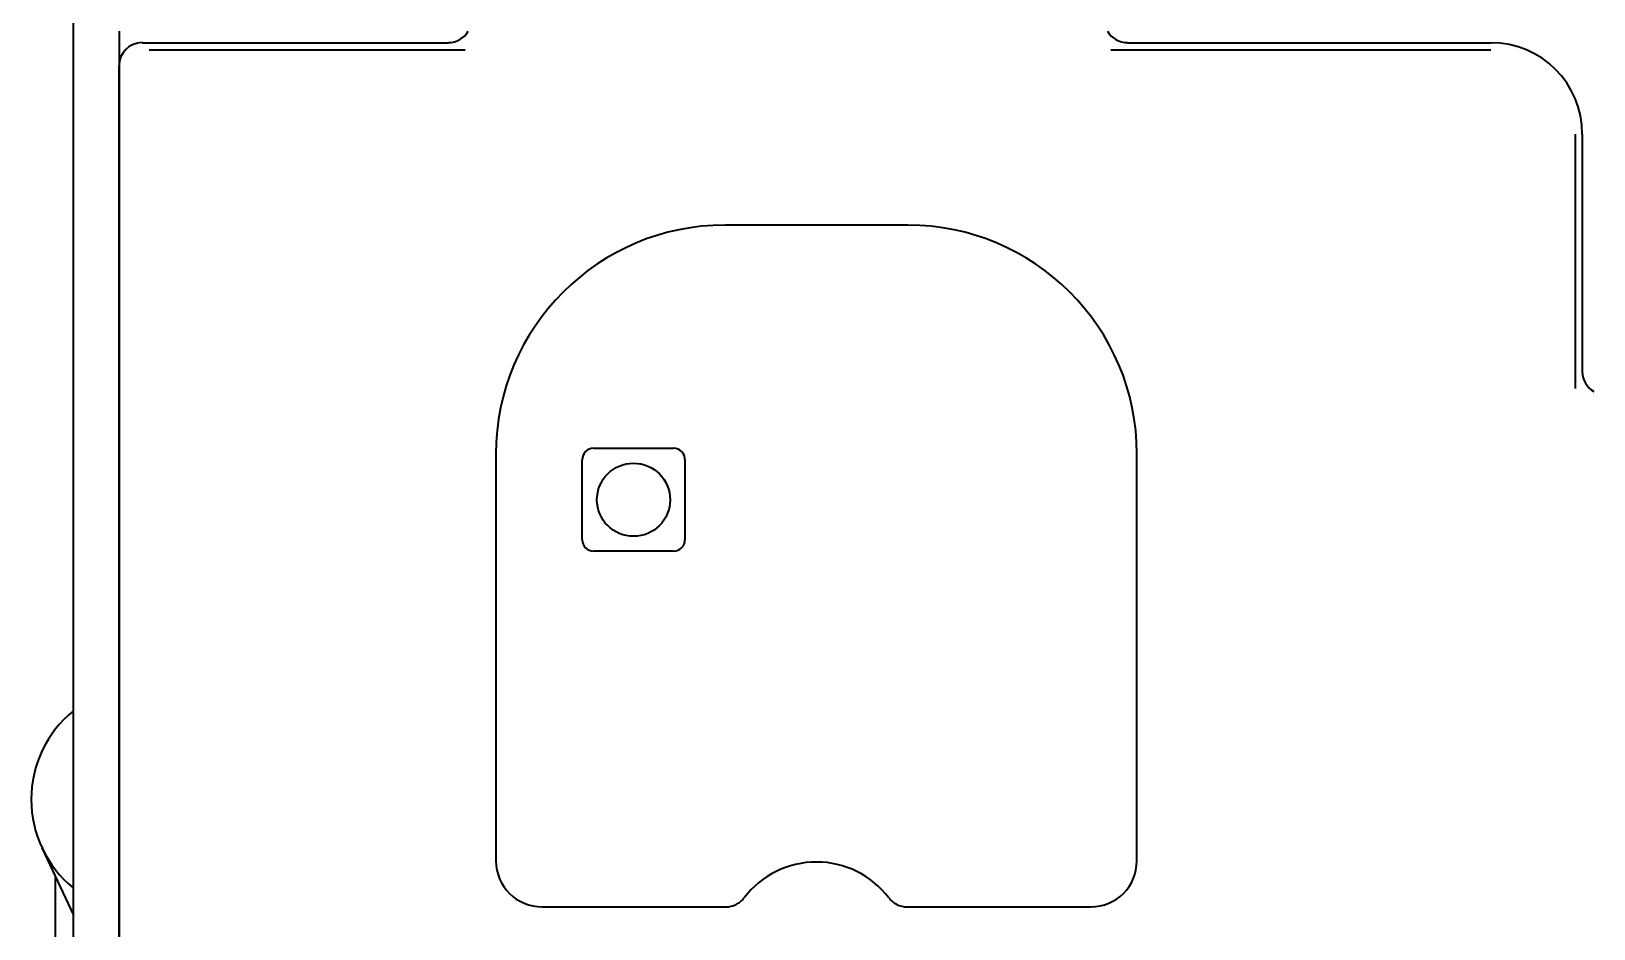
# Model space of a CAD drawing. Header units: inches. Extents: x 90 to 4161, y -506 to 3104.
# Drawn here: x 2249 to 2317.4, y 2345 to 2384.3 of the extents above; entities that cross this region are included whole.
import ezdxf

# ---------------------------------------------------------------- set-up
doc = ezdxf.new("R2010")
doc.units = ezdxf.units.IN
doc.layers.add('1', color=7, linetype='Continuous', true_color=0xffffff)

msp = doc.modelspace()

# ---------------------------------------------------------------- linework, layer by layer
at = {"layer": '1', "color": 7, "linetype": 'Continuous', "lineweight": 35}
for p, q in [((2250.891, 2292.897), (2250.891, 2932.747)), ((2252.891, 2384.298), (2252.891, 2292.597)), ((2253.89, 2383.797), (2267.292, 2383.797)), ((2254.206, 2383.482), (2268.019, 2383.482)), ((2296.263, 2383.482), (2312.891, 2383.482)), ((2296.99, 2383.797), (2312.891, 2383.797)), ((2252.891, 2296.797), (2252.891, 2382.798)), ((2316.576, 2379.797), (2316.576, 2368.669)), ((2316.891, 2379.797), (2316.891, 2369.397)), ((2287.391, 2375.815), (2279.391, 2375.815)), ((2269.374, 2365.797), (2269.374, 2347.997)), ((2273.141, 2362.047), (2273.141, 2365.547)), ((2273.641, 2366.047), (2277.141, 2366.047)), ((2277.641, 2365.547), (2277.641, 2362.047)), ((2297.408, 2347.997), (2297.408, 2365.797)), ((2277.141, 2361.547), (2273.641, 2361.547)), ((2249.514, 2348.568), (2250.891, 2345.614)), ((2250.091, 2347.331), (2250.091, 2275.697)), ((2271.391, 2345.98), (2279.429, 2345.98)), ((2287.353, 2345.98), (2295.391, 2345.98))]:
    msp.add_line(p, q, dxfattribs=at)
msp.add_circle((2275.391, 2363.795), 1.6, dxfattribs=at)
for centre, radius, start, end in [((2312.891, 2379.797), 4, 0, 90), ((2279.391, 2365.797), 10.017, 90, 180), ((2287.391, 2365.797), 10.017, 0, 90), ((2273.641, 2365.547), 0.5, 90, 180), ((2277.141, 2365.547), 0.5, 0, 90), ((2273.641, 2362.047), 0.5, 180, 270), ((2277.141, 2362.047), 0.5, 270, 0), ((2254.045, 2350.681), 5, 129.11875, 230.89188), ((2271.391, 2347.997), 2.017, 180, 270), ((2283.391, 2343.959), 3.983, 37.31922, 142.68078), ((2295.391, 2347.997), 2.017, 270, 0)]:
    msp.add_arc(centre, radius, start, end, dxfattribs=at)
for centre, major_axis, start_param, end_param in [((2267.29, 2384.798), (0.708, -0.708), 5.498396, 6.545231), ((2296.992, 2384.798), (-0.708, -0.708), 6.021139, 7.067974), ((2253.892, 2382.797), (-0.708, 0.708), 5.498396, 7.067974), ((2317.892, 2369.398), (-0.708, -0.708), 5.498396, 6.545231)]:
    msp.add_ellipse(centre, major_axis=major_axis, ratio=0.998783, start_param=start_param, end_param=end_param, dxfattribs=at)
for points in [[(2279.429, 2345.98), (2279.506, 2345.98), (2279.582, 2345.989), (2279.731, 2346.024), (2279.804, 2346.05), (2279.941, 2346.118), (2280.006, 2346.16), (2280.124, 2346.257), (2280.177, 2346.312), (2280.224, 2346.373)], [(2286.558, 2346.373), (2286.605, 2346.312), (2286.658, 2346.257), (2286.776, 2346.16), (2286.841, 2346.118), (2286.978, 2346.05), (2287.051, 2346.024), (2287.2, 2345.989), (2287.276, 2345.98), (2287.353, 2345.98)]]:
    msp.add_open_spline(points, degree=3, knots=[0, 0, 0, 0, 0.25, 0.25, 0.5, 0.5, 0.75, 0.75, 1, 1, 1, 1], dxfattribs=at)

doc.saveas('drawing.dxf')
